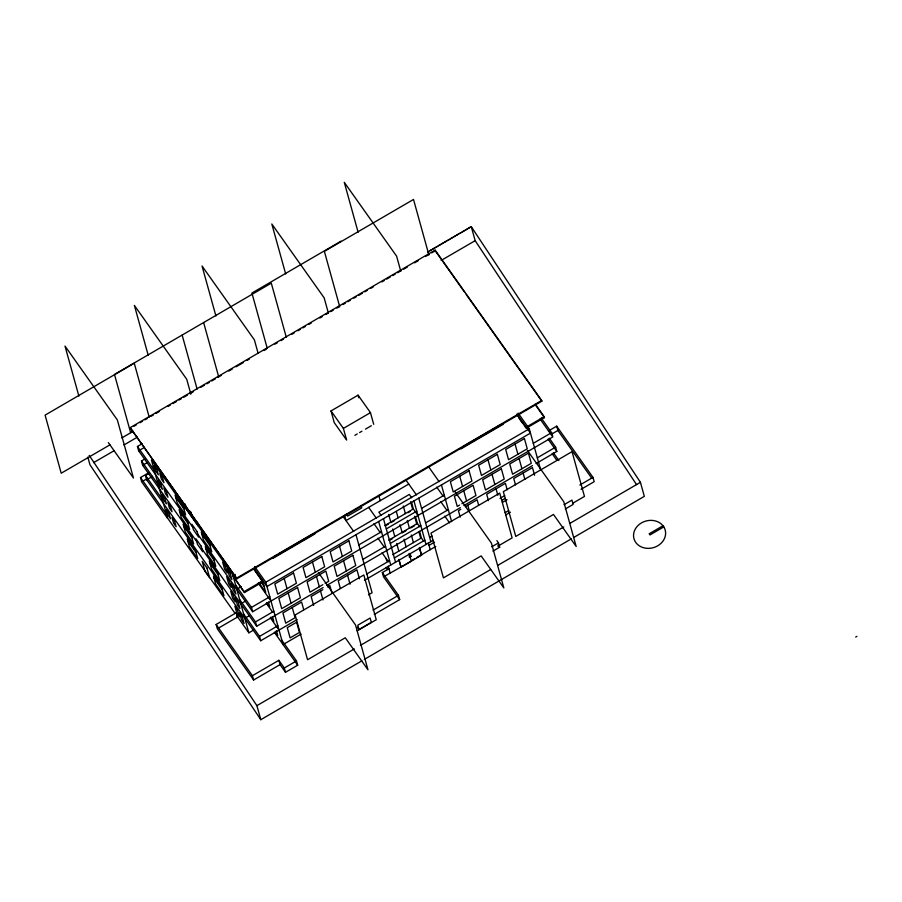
<?xml version="1.0" encoding="UTF-8"?>
<svg xmlns="http://www.w3.org/2000/svg" width="902" height="902" viewBox="0 0 902 902"><rect width="100%" height="100%" fill="white"/><g stroke="black" fill="none" stroke-linecap="round" stroke-linejoin="round"><path stroke-width="1.35" d="M341.069 241.138L251.917 293.049L267.285 348.454M430.062 250.587L431.257 249.899M432.453 249.2L434.832 247.813M436.027 247.114L437.222 246.426M438.417 245.727L440.807 244.341M442.003 243.641L443.198 242.954M444.393 242.255L446.783 240.868M447.978 240.169L449.173 239.47M450.369 238.782L452.748 237.395M453.943 236.696L455.138 235.997M456.333 235.309L458.723 233.911M459.919 233.223L461.114 232.524M462.309 231.837L464.699 230.438M465.894 229.751L467.089 229.052M468.285 228.353L470.675 226.966M427.537 252.143L471.284 226.695L640.431 482.322L644.321 496.359L573.706 537.491M130.181 427.649L435.08 250.102L541.64 400.488L541.831 401.187L236.933 578.734L130.181 427.649L236.933 578.734M134.015 426.229L136.45 424.808M140.092 422.688L142.516 421.279M144.951 419.858L147.376 418.449M151.029 416.318L153.453 414.909M155.877 413.488L159.53 411.368M168.031 406.419L170.455 405.009M172.891 403.589L176.533 401.469M178.957 400.048L181.392 398.639M183.816 397.23L187.469 395.099M189.894 393.689L193.535 391.569M200.83 387.319L204.472 385.199M206.896 383.79L209.332 382.369M211.756 380.96L215.409 378.829M217.833 377.419L221.475 375.3M228.77 371.049L232.412 368.929M236.053 366.81L243.337 362.559M246.99 360.439L249.414 359.03M263.993 350.54L266.417 349.119M274.93 344.169L277.354 342.76M280.996 340.64L283.431 339.22M291.932 334.27L294.356 332.849M298.01 330.73L300.434 329.32M302.869 327.9L305.293 326.49M308.935 324.37L311.37 322.95M319.872 318L322.296 316.591M325.949 314.46L328.373 313.05M330.797 311.63L333.233 310.22M336.874 308.101L339.31 306.68M342.952 304.56L345.376 303.151M347.811 301.73L350.235 300.321M353.877 298.19L356.313 296.781M358.737 295.36L362.39 293.24M364.814 291.831L367.249 290.41M370.891 288.29L373.315 286.881M381.817 281.92L384.252 280.511M386.676 279.101L390.329 276.97M392.753 275.561L395.177 274.14M397.613 272.731L401.255 270.611M403.69 269.191L407.332 267.071M414.616 262.832L418.257 260.701M425.552 256.461L429.194 254.341M431.63 252.921L435.271 250.801L435.08 250.102M132.966 431.179L130.598 432.565L114.486 374.465L271.299 283.149L286.284 337.201M109.943 444.844L61.212 473.223L45.1 415.123L134.251 363.202L149.236 417.254M121.826 437.921L132.526 431.686M93.594 462.636L114.25 450.617M123.969 444.957L137.341 437.177M441.134 260.452L475.162 240.665L471.272 226.616M192.69 527.061L138.637 450.774L137.442 446.467L142.11 443.75M138.637 450.774L144.478 447.381M196.715 541.572L142.663 465.285L141.467 460.978L144.974 458.938M142.663 465.285L147.33 462.568M140.498 477.541L166.205 513.824L167.4 518.131L141.693 481.848L140.498 477.541L148.954 472.614M297.074 619.573L260.723 640.736L146.688 479.796L145.493 475.489L148.988 473.449M142.899 481.149L147.736 478.331M146.688 479.796L152.517 476.391M345.861 439.015L334.247 422.632L331.011 410.929L358.071 395.166L370.463 412.642L373.71 424.346M346.639 440.108L343.391 428.405L370.463 412.642M354.881 435.316L357.226 433.941M359.582 432.565L361.939 431.201M365.468 429.149L371.353 425.721M235.321 574.416L233.032 575.747L244.51 592.513L262.82 581.858L253.744 568.486M236.741 578.035L541.64 400.488M274.152 556.602L276.486 555.237M278.819 553.873L291.684 546.386M293.646 545.248L312.363 534.345M463.583 446.287L481.127 436.072M481.927 435.61L490.102 430.84M491.274 430.164L499.46 425.394M272.742 558.485L314.933 533.916M460.922 448.914L503.113 424.346M408.764 484.047L345.985 520.601L344.519 515.324M236.786 589.288L241.364 586.627M527.027 426.68L544.188 416.69L535.562 404.513M244.25 591.577L262.561 580.922M527.287 427.627L544.447 417.626L544.188 416.69M301.088 634.083L283.059 644.58L265.774 582.241L529.271 428.8L518.143 413.105M240.811 603.799L245.389 601.138M384.692 525.64L413.353 508.942L411.526 502.346M253.62 680.007L252.425 675.699L278.853 660.309L280.048 664.616L253.62 680.007L217.326 628.784L216.13 624.477L236.268 612.751L237.463 617.058L218.51 628.096M386.067 525.471L388.503 524.062M390.938 522.641L394.58 520.522M407.975 512.719L410.399 511.31M548.393 430.998L556.692 426.161L592.986 477.383L594.181 481.691L581.046 489.346M541.279 418.066L551.607 432.644L552.802 436.951L252.673 611.714L251.478 607.418L269.788 596.752M358.816 544.909L381.501 531.706M386.304 528.899L416.78 511.152M421.584 508.356L444.28 495.153M533.296 443.31L551.607 432.644M551.956 433.918L557.887 430.468L556.692 426.161M245.975 617.644L249.414 615.649M388.717 540.14L417.378 523.453L415.551 516.857M390.092 539.982L392.528 538.573M402.258 532.902L405.911 530.771M410.782 527.941L414.424 525.81M323.13 587.552L256.698 626.225L255.503 621.918L273.813 611.263M362.829 559.42L385.526 546.206M390.329 543.41L420.806 525.663M425.609 522.867L448.294 509.653M537.321 457.821L555.621 447.155L549.273 438.192M322.826 584.71L309.972 592.197L307.131 581.97L325.836 571.067L328.678 581.305L325.171 583.346M459.58 505.075L457.246 506.439L454.405 496.201L473.11 485.31L475.952 495.536L461.925 503.711M326.738 585.443L460.324 507.657M463.932 505.56L532.496 465.624M536.104 463.527L556.816 451.462L555.621 447.155M236.662 615.604L248.862 632.821L253.439 630.148M322.848 589.671L311.156 596.47L313.637 605.422M327.527 586.943L329.861 585.578L331.992 593.257M460.764 509.348L458.43 510.712L460.2 517.105M465.443 506.631L477.135 499.821L478.556 504.94M392.742 554.651L421.403 537.964L419.577 531.368M260.723 640.736L259.528 636.429L277.839 625.774M366.855 573.931L389.551 560.717M394.354 557.921L424.831 540.174M429.634 537.378L432.024 535.991M500.046 498.355L504.725 495.638M364.442 580.336L433.219 540.287M501.636 500.452L505.244 498.355M409.531 557.335L409.373 555.598M410.726 556.635L410.568 554.91M502.358 502.414L507.037 499.685M374.262 614.409L399.665 599.616L383.542 576.863L382.347 572.556L388.954 568.711M429.036 545.372L434.55 542.158M409.294 557.008L409.925 557.098M410.489 556.308L411.12 556.41M384.635 576.22L411.312 561.157L409.147 553.377M412.214 560.165L414.492 558.845M416.769 557.515L435.745 546.465M399.022 560.322L401.052 567.132L421.561 555.192L419.407 547.413M505.188 512.64L508.694 510.6M368.467 594.846L372.075 592.749L355.986 534.717M505.627 514.974L510.431 512.189M579.851 485.039L592.986 477.383M373.067 610.102L398.47 595.32L382.347 572.556M491.737 546.815L498.468 542.891L496.867 540.625M564.111 504.669L571.958 500.091L573.153 504.398L565.306 508.976M296.487 660.918L297.683 665.214L285.494 672.306L284.31 668.01L296.487 660.918L281.864 640.273M497.836 546.206L512.122 537.885L499.708 493.112L431.021 533.116L443.434 577.878L481.161 555.914L503.835 587.924L491.421 543.151L455.104 491.894M572.544 503.361L584.462 496.427L572.037 451.654L503.35 491.658L515.764 536.431L553.49 514.456L576.164 546.465L563.75 501.692L527.433 450.448M492.932 551.111L499.663 547.198L498.468 542.891M358.996 629.517L371.331 622.324L370.136 618.028L357.801 625.21L358.996 629.517L357.372 627.217M357.192 630.836L376.258 619.742L363.833 574.969L295.146 614.972L307.559 659.734L345.286 637.77L367.96 669.78L355.546 625.007L318.429 572.623M361.849 660.85L260.802 719.695L256.901 705.657L354.306 648.933M360.394 645.392L490.665 569.534M497.972 565.272L563.784 526.948M569.805 523.442L640.431 482.322M364.284 659.43L571.27 538.9M662.959 525.765L649.181 533.792L649.992 534.931L663.771 526.903M855.682 637.026L856.9 636.361M435.271 250.801L464.553 292.135M466.176 294.424L541.831 401.187M557.887 430.468L591.757 478.274M535.033 404.344L544.447 417.626M540.084 419.013L552.001 435.835M548.078 439.127L556.816 451.462M553.298 452.691L558.857 460.55M552.103 453.638L556.872 460.37M516.959 414.041L530.466 433.107L266.958 586.548L254.251 568.61M517.252 415.168L519.608 418.494M521.176 420.704L526.137 428.292M519.078 418.325L522.213 422.756M498.062 544.932L499.663 547.198M428.506 466.672L439.139 481.691M436.726 487.114L443.085 496.089M440.751 501.625L447.11 510.6M444.776 516.136L449.546 522.867M405.81 479.887L416.453 494.905M411.639 497.701L409.328 494.431L378.863 512.178L381.163 515.437M413.353 508.942L417.976 515.459M417.378 523.453L419.689 526.712M421.403 537.964L423.714 541.223M331.011 410.929L343.391 428.405M421.561 555.192L419.531 548.382M368.67 507.386L376.359 518.244M373.958 523.679L380.306 532.642M377.972 538.178L384.331 547.153M382.098 552.825L388.435 561.766M386.124 567.335L387.725 569.613M343.042 516.44L353.674 531.458M254.646 566.546L265.774 582.241M254.003 569.421L262.82 581.858M262.008 582.196L263.531 584.338L265.763 592.388L258.998 582.839M261.05 582.072L264.094 586.368M258.276 583.12L270.983 601.059M266.778 602.66L269.788 606.899L268.446 602.074M266.27 603.235L272.63 612.199M270.803 617.16L273.813 621.41L272.472 616.585M270.296 617.735L279.034 630.07M275.448 632.268L277.703 635.448L276.373 630.622M274.321 632.246L297.683 665.214M233.291 576.682L244.51 592.513M175.642 497.149L183.907 508.818M201.811 534.085L210.087 545.755M137.442 446.467L154.265 470.213M235.591 584.992L251.478 607.418M197.91 534.424L252.673 611.714M179.667 511.648L187.932 523.318M205.836 548.596L214.112 560.255M141.467 460.978L158.29 484.724M239.616 599.492L255.503 621.918M201.935 548.935L256.698 626.225M183.692 526.159L191.957 537.829M209.862 563.096L218.126 574.766M278.853 660.309L284.31 668.01M280.048 664.616L285.494 672.306M145.493 475.489L162.315 499.234M243.641 614.003L259.528 636.429M187.774 540.907L196.05 552.576M214.022 578.081L222.287 589.75M235.027 613.304L167.535 518.052L151.435 460.009L232.761 574.788L248.862 632.821M108.341 442.578L133.451 478.026L117.339 419.926L65 346.052L78.869 396.046M216.13 624.477L252.425 675.699M89.197 455.397L256.901 705.657M260.802 719.695L89.952 464.755L87.832 457.134M475.162 240.665L636.564 484.633M529.271 428.8L540.636 469.773M534.593 475.275L532.462 467.608L513.757 478.5L515.527 484.893M515.065 444.032L517.906 454.258M519.09 458.543L521.92 468.769M523.115 473.054L524.885 479.447M507.172 489.752L505.402 483.359L486.685 494.262L488.467 500.655M487.993 459.794L490.835 470.021M492.018 474.305L494.86 484.532M496.044 488.816L497.814 495.209M428.878 254.849L413.511 199.455L324.37 251.365L339.727 306.759M459.738 476.245L462.568 486.482M463.763 490.756L466.593 500.993M467.788 505.267L469.198 510.385M400.725 271.028L396.609 256.168L344.271 182.305L358.128 232.299M441.45 484.949L451.62 521.615M418.753 498.152L430.829 541.685M428.337 542.812L430.231 549.679M413.95 500.96L426.026 544.481M410.579 501.726L412.688 509.337M414.593 516.237L416.713 523.848M418.968 532.011L420.738 538.359M403.273 505.977L405.381 513.588M407.298 520.488L409.407 528.098M411.323 534.987L413.432 542.609M396.328 511.49L398.086 517.838M399.992 524.738L402.112 532.349M404.017 539.249L406.125 546.86M358.071 395.166L358.793 397.771M388.672 514.478L390.78 522.089M392.697 528.989L394.805 536.6M396.722 543.5L398.831 551.111M398.898 559.353L401.052 567.132M328.283 312.723L324.156 297.852L271.818 223.989L285.686 273.982M378.75 495.39L380.216 500.666M383.474 518.706L395.55 562.228M378.671 521.503L390.735 565.024M398.47 595.32L399.665 599.616M386.124 558.507L386.834 561.055M388.243 566.163L390.149 573.018M361.025 505.492L361.702 507.894L347.62 516.102L346.943 513.689M359.413 578.768L356.933 569.816L338.227 580.719L340.347 588.386M339.535 546.251L342.365 556.478M343.549 560.762L346.391 570.989M347.574 575.262L350.055 584.214M258.13 353.381L254.387 339.862L202.048 266L215.916 315.993M312.464 562.014L315.305 572.24M316.489 576.513L319.319 586.751M320.514 591.024L322.995 599.977M303.726 609.707L301.606 602.04L282.901 612.932L285.731 623.158L295.089 617.712L292.248 607.486M284.198 578.464L287.039 588.69M288.223 592.975L291.064 603.201M203.626 322.555L218.622 376.596M182.148 335.059L197.132 389.112M190.841 394.129L186.725 379.268L134.387 305.406L148.244 355.399M203.446 535.157L204.01 537.175M207.471 549.656L208.035 551.686M211.496 564.167L212.049 566.185M215.646 579.152L216.209 581.17M197.403 522.292L198.496 526.249L185.88 508.446L184.775 504.489M191.01 512.257L191.743 514.941M190.345 511.321L191.089 514.005M185.158 504.004L185.902 506.687M177.277 498.22L177.829 500.238M181.291 512.719L181.854 514.749M185.316 527.23L185.88 529.248M189.409 541.978L189.972 543.996M293.556 573.018L274.851 583.91L277.681 594.147L296.397 583.244L293.556 573.018M321.822 556.568L303.106 567.459L305.947 577.686L324.652 566.794L321.822 556.568M348.882 540.805L330.177 551.697L333.007 561.923L351.724 551.032L348.882 540.805M469.096 470.799L450.38 481.702L453.221 491.928L471.926 481.037L469.096 470.799M497.352 454.349L478.646 465.24L481.476 475.467L500.193 464.575L497.352 454.349M524.423 438.586L505.706 449.478L508.548 459.704L527.253 448.813L524.423 438.586M297.581 587.529L278.876 598.421L281.706 608.647L300.422 597.755L297.581 587.529M352.907 555.305L334.202 566.208L337.032 576.434L355.749 565.543L352.907 555.305M501.377 468.86L482.671 479.751L485.502 489.978L504.207 479.086L501.377 468.86M528.437 453.097L509.731 463.989L512.573 474.215L531.278 463.324L528.437 453.097M296.623 622.211L287.264 627.657L290.106 637.883L299.453 632.437L296.623 622.211M663.41 526.306L662.237 524.885A16.202 13.823 -15.5 0 0 635.301 529.023A16.202 13.823 -15.5 0 0 649 548.36A16.202 13.823 -15.5 0 0 664.357 527.873L663.41 526.306M156.779 469.198L154.208 465.567L155.764 471.182L158.335 474.813L156.779 469.198M162.394 477.113L159.823 473.482L161.379 479.097L163.95 482.728L162.394 477.113M183.354 506.789L175.078 495.119L177.311 503.169L185.586 514.839L183.354 506.789M209.523 543.726L201.259 532.067L203.491 540.106L211.756 551.776L209.523 543.726M225.252 565.825L222.681 562.194L224.643 569.275L227.214 572.905L225.252 565.825M229.931 572.42L227.36 568.79L229.322 575.871L231.893 579.501L229.931 572.42M197.143 531.661L191.923 524.31L193.456 529.824L198.677 537.186L197.143 531.661M160.804 483.697L158.233 480.078L159.789 485.693L162.36 489.324L160.804 483.697M166.419 491.613L163.848 487.993L165.404 493.608L167.975 497.239L166.419 491.613M187.379 521.3L179.103 509.63L181.336 517.68L189.612 529.35L187.379 521.3M213.548 558.237L205.284 546.567L207.516 554.617L215.781 566.287L213.548 558.237M229.277 580.336L226.706 576.705L228.668 583.786L231.239 587.416L229.277 580.336M233.956 586.931L231.386 583.301L233.347 590.382L235.918 594.012L233.956 586.931M201.169 546.172L195.948 538.81L197.482 544.334L202.702 551.697L201.169 546.172M164.829 498.208L162.259 494.578L163.814 500.204L166.385 503.823L164.829 498.208M170.433 506.123L167.862 502.493L169.429 508.119L172 511.738L170.433 506.123M191.393 535.811L183.129 524.141L185.361 532.191L193.626 543.861L191.393 535.811M217.574 572.747L209.298 561.078L211.53 569.128L219.806 580.798L217.574 572.747M233.302 594.846L230.732 591.216L232.693 598.297L235.264 601.916L233.302 594.846M237.97 601.442L235.399 597.812L237.361 604.892L239.932 608.512L237.97 601.442M168.978 513.193L166.408 509.562L167.975 515.177L170.546 518.808L168.978 513.193M174.593 521.108L172.023 517.477L173.579 523.092L176.149 526.723L174.593 521.108M195.486 550.558L187.221 538.889L189.454 546.928L197.718 558.597L195.486 550.558M221.723 587.721L213.458 576.062L215.691 584.101L223.955 595.771L221.723 587.721M237.44 609.775L234.87 606.155L236.831 613.225L239.402 616.855L237.44 609.775M242.119 616.37L239.549 612.751L241.51 619.821L244.081 623.451L242.119 616.37M206.896 567.888L202.217 561.292L204.946 571.124L209.625 577.72L206.896 567.888"/></g></svg>
